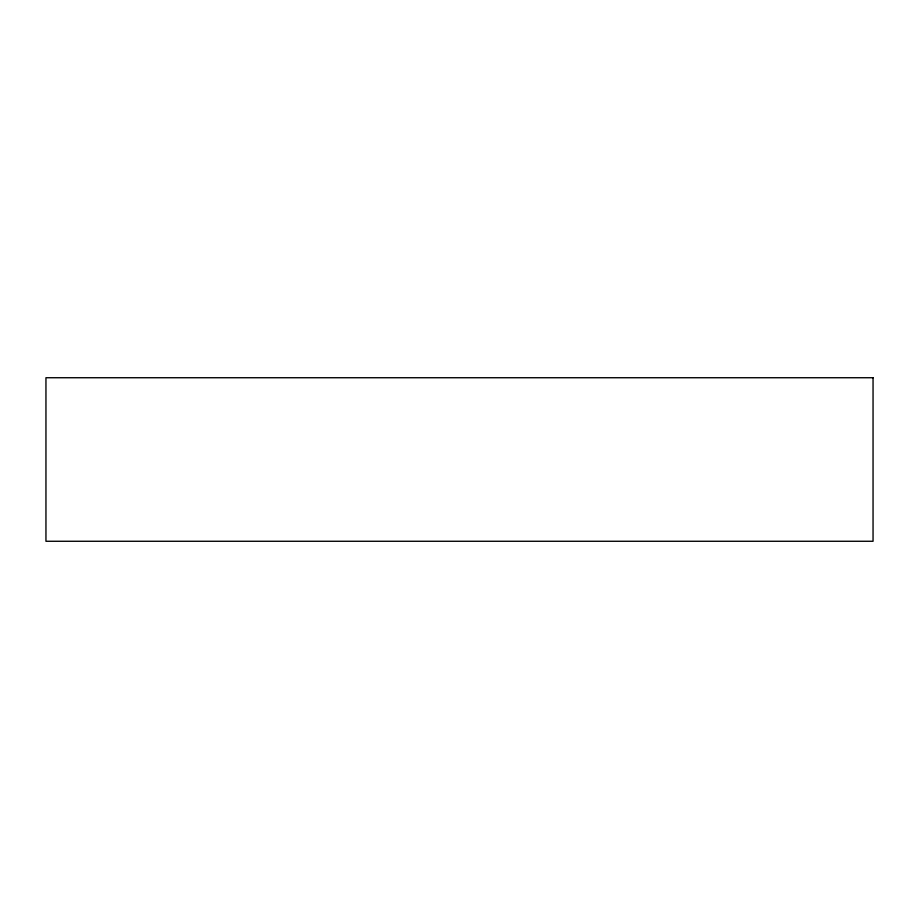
<?xml version="1.0" encoding="UTF-8"?>
<svg xmlns="http://www.w3.org/2000/svg" width="919" height="919" viewBox="0 0 919 919"><rect width="100%" height="100%" fill="white"/><g stroke="black" fill="none" stroke-linecap="round" stroke-linejoin="round"><path stroke-width="1.38" d="M873.05 377.732L45.95 377.732L45.95 541.268L873.05 541.268L873.05 377.732"/></g></svg>
